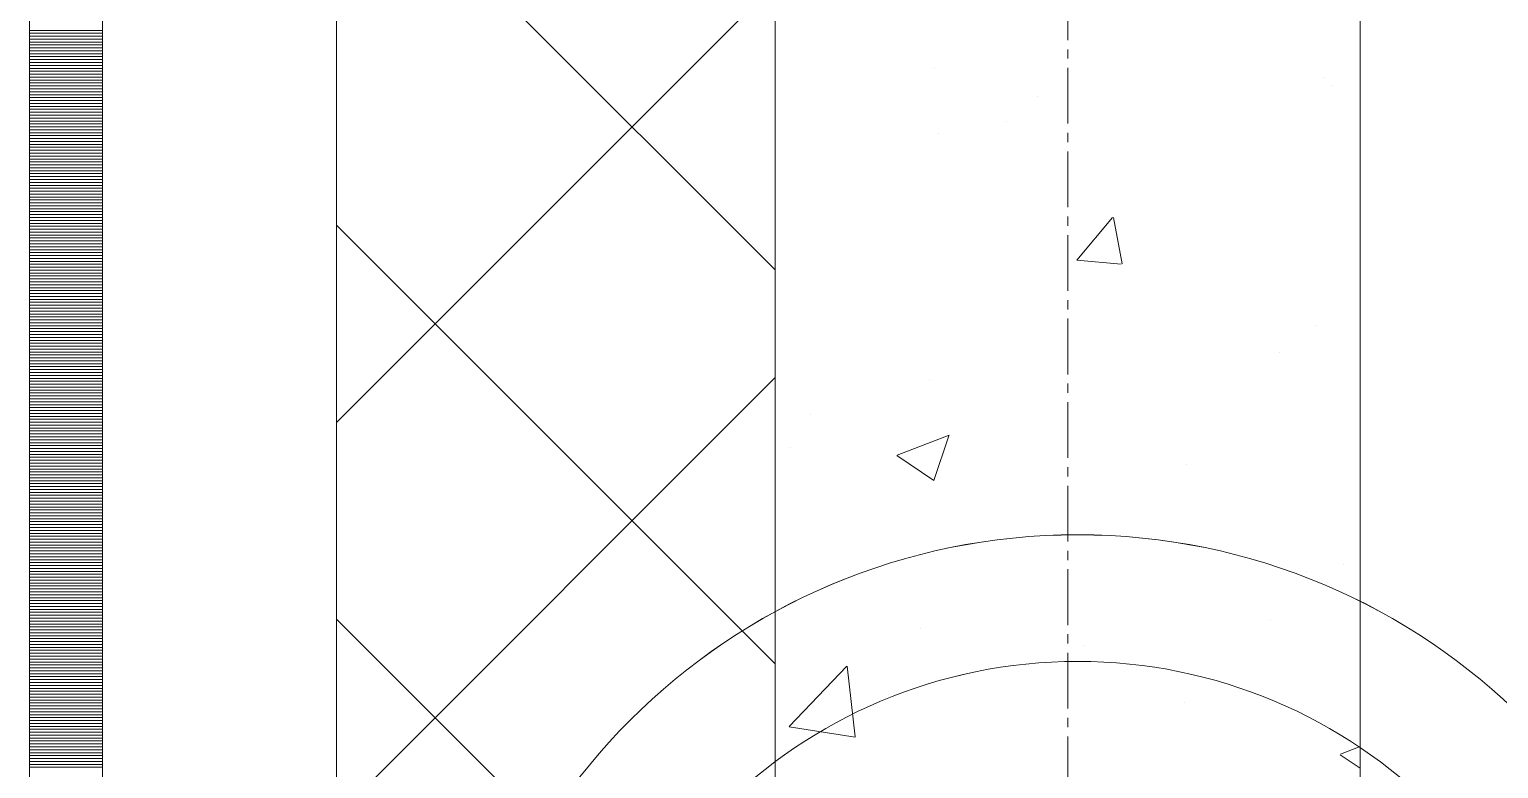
# Model space of a CAD drawing. Header units: millimetres. Extents: x 470010 to 1231400, y -134005 to 421770.
# Drawn here: x 672519 to 673021, y -12033 to -11780 of the extents above; entities that cross this region are included whole.
import ezdxf
from ezdxf.enums import TextEntityAlignment as Align

# ---------------------------------------------------------------- set-up
doc = ezdxf.new("R2010")
doc.units = ezdxf.units.MM
doc.linetypes.add('CENTER2', pattern=[28.575, 19.05, -3.175, 3.175, -3.175])
doc.linetypes.add('DASHED', pattern=[19.05, 12.7, -6.35])
doc.layers.get('Defpoints').update_dxf_attribs({"color": 140})
doc.layers.add('АР_Делит', color=120, linetype='Continuous', lineweight=0, plot=False)
for name, color, linetype, lineweight in [('АР_Стены ПЕНОблок', 52, 'Continuous', 20), ('АР_Тонкая', 254, 'Continuous', 5), ('АР_Утеплитель', 31, 'Continuous', 0), ('АР_Штриховка', 8, 'Continuous', 0)]:
    doc.layers.add(name, color=color, linetype=linetype, lineweight=lineweight)
doc.layers.add('РД_Оси_100', color=7, linetype='Continuous', lineweight=0, true_color=0x525252)
doc.styles.add('style1', font='ARIALN.TTF')

# ---------------------------------------------------------------- blocks, each defined once
blk = doc.blocks.new('СОШ_2200_АР_ОСИ_М100_28.05.24')
at = {"layer": 'АР_Делит', "color": 251, "linetype": 'DASHED', "true_color": 0x636466}
blk.add_lwpolyline([(-355, 13145), (-355, 100855), (37145, 100855), (37145, 129155), (72745, 129155), (72745, 135155), (114955, 135155), (114955, -355)], dxfattribs=at)
at = {"layer": 'РД_Оси_100', "color": 251, "linetype": 'CENTER2', "true_color": 0x636466}
blk.add_line((0, -6155), (0, 139938.679), dxfattribs=at)
blk = doc.blocks.new('A$C9108343f')
at = {"layer": 'АР_Делит', "color": 18, "true_color": 0x000000}
for radius in [216.34, 173.04]:
    blk.add_circle((7158.34, 88196.92), radius, dxfattribs=at)
at = {"layer": 'АР_Стены ПЕНОблок', "color": 18, "linetype": 'Continuous', "lineweight": 20, "true_color": 0x000000}
for p, q in [((7054.96, 97555), (7054.96, 21355)), ((7254.96, 21355), (7254.96, 97555))]:
    blk.add_line(p, q, dxfattribs=at)
at = {"layer": 'АР_Тонкая', "color": 18, "linetype": 'Continuous', "lineweight": 5, "true_color": 0x000000}
for p, q in [((6799.96, 97555), (6799.96, 21355)), ((6824.96, 97555), (6824.96, 21355)), ((6824.96, 21355), (6824.96, 97555)), ((6904.96, 21355), (6904.96, 97555))]:
    blk.add_line(p, q, dxfattribs=at)
at = {"layer": 'АР_Утеплитель', "color": 18, "linetype": 'Continuous', "lineweight": 0, "true_color": 0x000000}
for p, q in [((6904.96, 97555), (6904.96, 21355)), ((7054.96, 21355), (7054.96, 97555))]:
    blk.add_line(p, q, dxfattribs=at)
at = {"layer": 'АР_Штриховка', "color": 18, "linetype": 'Continuous', "lineweight": 0, "true_color": 0x000000}
for p, q in [((7054.96, 88503.84), (6904.96, 88653.84)), ((6904.96, 88451.71), (7054.96, 88601.71)), ((6799.96, 88585.75), (6824.96, 88585.75)), ((6799.96, 88584.75), (6824.96, 88584.75)), ((6799.96, 88583.75), (6824.96, 88583.75)), ((6799.96, 88582.75), (6824.96, 88582.75)), ((6799.96, 88581.75), (6824.96, 88581.75)), ((6799.96, 88580.75), (6824.96, 88580.75)), ((6799.96, 88579.75), (6824.96, 88579.75)), ((6799.96, 88578.75), (6824.96, 88578.75)), ((6799.96, 88577.75), (6824.96, 88577.75)), ((6799.96, 88576.75), (6824.96, 88576.75)), ((6799.96, 88575.75), (6824.96, 88575.75)), ((6799.96, 88574.75), (6824.96, 88574.75)), ((6799.96, 88573.75), (6824.96, 88573.75)), ((6799.96, 88572.75), (6824.96, 88572.75)), ((6799.96, 88571.75), (6824.96, 88571.75)), ((6799.96, 88570.75), (6824.96, 88570.75)), ((6799.96, 88569.75), (6824.96, 88569.75)), ((6799.96, 88568.75), (6824.96, 88568.75)), ((7109.47, 88572.75), (7109.47, 88572.75)), ((7242.83, 88569.48), (7242.83, 88569.48)), ((6799.96, 88567.75), (6824.96, 88567.75)), ((6799.96, 88566.75), (6824.96, 88566.75)), ((6799.96, 88565.75), (6824.96, 88565.75)), ((6799.96, 88564.75), (6824.96, 88564.75)), ((6799.96, 88563.75), (6824.96, 88563.75)), ((7144.6, 88563.13), (7144.6, 88563.13)), ((7245.06, 88567.02), (7245.06, 88567.02)), ((6799.96, 88562.75), (6824.96, 88562.75)), ((6799.96, 88561.75), (6824.96, 88561.75)), ((6799.96, 88560.75), (6824.96, 88560.75)), ((6799.96, 88559.75), (6824.96, 88559.75)), ((6799.96, 88558.75), (6824.96, 88558.75)), ((6799.96, 88557.75), (6824.96, 88557.75)), ((6799.96, 88556.75), (6824.96, 88556.75)), ((6799.96, 88555.75), (6824.96, 88555.75)), ((6799.96, 88554.75), (6824.96, 88554.75)), ((6799.96, 88553.75), (6824.96, 88553.75)), ((7133.9, 88554.74), (7133.9, 88554.74)), ((6799.96, 88552.75), (6824.96, 88552.75)), ((6799.96, 88551.75), (6824.96, 88551.75)), ((6799.96, 88550.75), (6824.96, 88550.75)), ((6799.96, 88549.75), (6824.96, 88549.75)), ((6799.96, 88548.75), (6824.96, 88548.75)), ((7110.9, 88550.43), (7110.9, 88550.43)), ((6799.96, 88547.75), (6824.96, 88547.75)), ((6799.96, 88546.75), (6824.96, 88546.75)), ((6799.96, 88545.75), (6824.96, 88545.75)), ((6799.96, 88544.75), (6824.96, 88544.75)), ((6799.96, 88543.75), (6824.96, 88543.75)), ((6799.96, 88542.75), (6824.96, 88542.75)), ((6799.96, 88541.75), (6824.96, 88541.75)), ((6799.96, 88540.75), (6824.96, 88540.75)), ((6799.96, 88539.75), (6824.96, 88539.75)), ((6799.96, 88538.75), (6824.96, 88538.75)), ((6799.96, 88537.75), (6824.96, 88537.75)), ((6799.96, 88536.75), (6824.96, 88536.75)), ((6799.96, 88535.75), (6824.96, 88535.75)), ((6799.96, 88534.75), (6824.96, 88534.75)), ((6799.96, 88533.75), (6824.96, 88533.75)), ((6799.96, 88532.75), (6824.96, 88532.75)), ((6799.96, 88531.75), (6824.96, 88531.75)), ((6799.96, 88530.75), (6824.96, 88530.75)), ((6799.96, 88529.75), (6824.96, 88529.75)), ((6799.96, 88528.75), (6824.96, 88528.75)), ((6799.96, 88527.75), (6824.96, 88527.75)), ((6799.96, 88526.75), (6824.96, 88526.75)), ((6799.96, 88525.75), (6824.96, 88525.75)), ((6799.96, 88524.75), (6824.96, 88524.75)), ((6799.96, 88523.75), (6824.96, 88523.75)), ((6799.96, 88522.75), (6824.96, 88522.75)), ((6799.96, 88521.75), (6824.96, 88521.75)), ((6799.96, 88520.75), (6824.96, 88520.75)), ((6799.96, 88519.75), (6824.96, 88519.75)), ((6799.96, 88518.75), (6824.96, 88518.75)), ((7054.96, 88369.14), (6904.96, 88519.14)), ((7158.07, 88507.15), (7170.31, 88521.75)), ((7173.54, 88505.87), (7170.6, 88521.79)), ((6799.96, 88517.75), (6824.96, 88517.75)), ((6799.96, 88516.75), (6824.96, 88516.75)), ((6799.96, 88515.75), (6824.96, 88515.75)), ((6799.96, 88514.75), (6824.96, 88514.75)), ((6799.96, 88513.75), (6824.96, 88513.75)), ((6799.96, 88512.75), (6824.96, 88512.75)), ((6799.96, 88511.75), (6824.96, 88511.75)), ((6799.96, 88510.75), (6824.96, 88510.75)), ((6799.96, 88509.75), (6824.96, 88509.75)), ((6799.96, 88508.75), (6824.96, 88508.75)), ((6799.96, 88507.75), (6824.96, 88507.75)), ((6799.96, 88506.75), (6824.96, 88506.75)), ((6799.96, 88505.75), (6824.96, 88505.75)), ((6799.96, 88504.75), (6824.96, 88504.75)), ((6799.96, 88503.75), (6824.96, 88503.75)), ((7158.07, 88507.15), (7173.25, 88505.82)), ((6799.96, 88502.75), (6824.96, 88502.75)), ((6799.96, 88501.75), (6824.96, 88501.75)), ((6799.96, 88500.75), (6824.96, 88500.75)), ((6799.96, 88499.75), (6824.96, 88499.75)), ((6799.96, 88498.75), (6824.96, 88498.75)), ((6799.96, 88497.75), (6824.96, 88497.75)), ((6799.96, 88496.75), (6824.96, 88496.75)), ((6799.96, 88495.75), (6824.96, 88495.75)), ((6799.96, 88494.75), (6824.96, 88494.75)), ((6799.96, 88493.75), (6824.96, 88493.75)), ((6799.96, 88492.75), (6824.96, 88492.75)), ((6799.96, 88491.75), (6824.96, 88491.75)), ((6799.96, 88490.75), (6824.96, 88490.75)), ((6799.96, 88489.75), (6824.96, 88489.75)), ((6799.96, 88488.75), (6824.96, 88488.75)), ((6799.96, 88487.75), (6824.96, 88487.75)), ((6799.96, 88486.75), (6824.96, 88486.75)), ((6799.96, 88485.75), (6824.96, 88485.75)), ((6799.96, 88484.75), (6824.96, 88484.75)), ((6799.96, 88483.75), (6824.96, 88483.75)), ((6799.96, 88482.75), (6824.96, 88482.75)), ((7239.74, 88484.92), (7239.74, 88484.92)), ((6799.96, 88481.75), (6824.96, 88481.75)), ((6799.96, 88480.75), (6824.96, 88480.75)), ((6799.96, 88479.75), (6824.96, 88479.75)), ((6799.96, 88478.75), (6824.96, 88478.75)), ((6799.96, 88477.75), (6824.96, 88477.75)), ((6799.96, 88476.75), (6824.96, 88476.75)), ((6799.96, 88475.75), (6824.96, 88475.75)), ((6799.96, 88474.75), (6824.96, 88474.75)), ((6799.96, 88473.75), (6824.96, 88473.75)), ((6799.96, 88472.75), (6824.96, 88472.75)), ((7227.49, 88475.67), (7227.49, 88475.67)), ((6799.96, 88471.75), (6824.96, 88471.75)), ((6799.96, 88470.75), (6824.96, 88470.75)), ((6799.96, 88469.75), (6824.96, 88469.75)), ((6799.96, 88468.75), (6824.96, 88468.75)), ((6799.96, 88467.75), (6824.96, 88467.75)), ((6799.96, 88466.75), (6824.96, 88466.75)), ((6799.96, 88465.75), (6824.96, 88465.75)), ((6799.96, 88464.75), (6824.96, 88464.75)), ((6799.96, 88463.75), (6824.96, 88463.75)), ((6799.96, 88462.75), (6824.96, 88462.75)), ((6904.96, 88317), (7054.96, 88467)), ((7107.81, 88465.88), (7107.81, 88465.88)), ((6799.96, 88461.75), (6824.96, 88461.75)), ((6799.96, 88460.75), (6824.96, 88460.75)), ((6799.96, 88459.75), (6824.96, 88459.75)), ((6799.96, 88458.75), (6824.96, 88458.75)), ((6799.96, 88457.75), (6824.96, 88457.75)), ((6799.96, 88456.75), (6824.96, 88456.75)), ((6799.96, 88455.75), (6824.96, 88455.75)), ((6799.96, 88454.75), (6824.96, 88454.75)), ((6799.96, 88453.75), (6824.96, 88453.75)), ((6799.96, 88452.75), (6824.96, 88452.75)), ((7067.08, 88454.55), (7067.08, 88454.55)), ((6799.96, 88451.75), (6824.96, 88451.75)), ((6799.96, 88450.75), (6824.96, 88450.75)), ((6799.96, 88449.75), (6824.96, 88449.75)), ((6799.96, 88448.75), (6824.96, 88448.75)), ((6799.96, 88447.75), (6824.96, 88447.75)), ((6799.96, 88446.75), (6824.96, 88446.75)), ((6799.96, 88445.75), (6824.96, 88445.75)), ((6799.96, 88444.75), (6824.96, 88444.75)), ((6799.96, 88443.75), (6824.96, 88443.75)), ((6799.96, 88442.75), (6824.96, 88442.75)), ((7060.01, 88442.96), (7060.01, 88442.96)), ((7096.61, 88440.49), (7114.39, 88447.32)), ((7109.19, 88431.8), (7114.34, 88447.15)), ((6799.96, 88441.75), (6824.96, 88441.75)), ((6799.96, 88440.75), (6824.96, 88440.75)), ((6799.96, 88439.75), (6824.96, 88439.75)), ((6799.96, 88438.75), (6824.96, 88438.75)), ((6799.96, 88437.75), (6824.96, 88437.75)), ((7096.53, 88440.33), (7109.17, 88431.81)), ((6799.96, 88436.75), (6824.96, 88436.75)), ((6799.96, 88435.75), (6824.96, 88435.75)), ((6799.96, 88434.75), (6824.96, 88434.75)), ((6799.96, 88433.75), (6824.96, 88433.75)), ((6799.96, 88432.75), (6824.96, 88432.75)), ((7195.6, 88437.23), (7195.6, 88437.23)), ((6799.96, 88431.75), (6824.96, 88431.75)), ((6799.96, 88430.75), (6824.96, 88430.75)), ((6799.96, 88429.75), (6824.96, 88429.75)), ((6799.96, 88428.75), (6824.96, 88428.75)), ((6799.96, 88427.75), (6824.96, 88427.75)), ((6799.96, 88426.75), (6824.96, 88426.75)), ((6799.96, 88425.75), (6824.96, 88425.75)), ((6799.96, 88424.75), (6824.96, 88424.75)), ((6799.96, 88423.75), (6824.96, 88423.75)), ((6799.96, 88422.75), (6824.96, 88422.75)), ((6799.96, 88421.75), (6824.96, 88421.75)), ((6799.96, 88420.75), (6824.96, 88420.75)), ((6799.96, 88419.75), (6824.96, 88419.75)), ((6799.96, 88418.75), (6824.96, 88418.75)), ((6799.96, 88417.75), (6824.96, 88417.75)), ((6799.96, 88416.75), (6824.96, 88416.75)), ((6799.96, 88415.75), (6824.96, 88415.75)), ((6799.96, 88414.75), (6824.96, 88414.75)), ((6799.96, 88413.75), (6824.96, 88413.75)), ((6799.96, 88412.75), (6824.96, 88412.75)), ((6799.96, 88411.75), (6824.96, 88411.75)), ((6799.96, 88410.75), (6824.96, 88410.75)), ((6799.96, 88409.75), (6824.96, 88409.75)), ((6799.96, 88408.75), (6824.96, 88408.75)), ((6799.96, 88407.75), (6824.96, 88407.75)), ((7113.56, 88408.84), (7113.56, 88408.84)), ((7134.12, 88411.58), (7134.12, 88411.58)), ((6799.96, 88406.75), (6824.96, 88406.75)), ((6799.96, 88405.75), (6824.96, 88405.75)), ((6799.96, 88404.75), (6824.96, 88404.75)), ((6799.96, 88403.75), (6824.96, 88403.75)), ((6799.96, 88402.75), (6824.96, 88402.75)), ((7249.16, 88403.11), (7249.16, 88403.11)), ((6799.96, 88401.75), (6824.96, 88401.75)), ((6799.96, 88400.75), (6824.96, 88400.75)), ((6799.96, 88399.75), (6824.96, 88399.75)), ((6799.96, 88398.75), (6824.96, 88398.75)), ((6799.96, 88397.75), (6824.96, 88397.75)), ((7236.65, 88400.37), (7236.65, 88400.37)), ((6799.96, 88396.75), (6824.96, 88396.75)), ((6799.96, 88395.75), (6824.96, 88395.75)), ((6799.96, 88394.75), (6824.96, 88394.75)), ((6799.96, 88393.75), (6824.96, 88393.75)), ((6799.96, 88392.75), (6824.96, 88392.75)), ((6799.96, 88391.75), (6824.96, 88391.75)), ((6799.96, 88390.75), (6824.96, 88390.75)), ((6799.96, 88389.75), (6824.96, 88389.75)), ((6799.96, 88388.75), (6824.96, 88388.75)), ((6799.96, 88387.75), (6824.96, 88387.75)), ((6799.96, 88386.75), (6824.96, 88386.75)), ((6799.96, 88385.75), (6824.96, 88385.75)), ((6799.96, 88384.75), (6824.96, 88384.75)), ((6799.96, 88383.75), (6824.96, 88383.75)), ((6799.96, 88382.75), (6824.96, 88382.75)), ((7054.96, 88234.44), (6904.96, 88384.44)), ((7224.26, 88383.86), (7224.26, 88383.86)), ((6799.96, 88381.75), (6824.96, 88381.75)), ((6799.96, 88380.75), (6824.96, 88380.75)), ((6799.96, 88379.75), (6824.96, 88379.75)), ((6799.96, 88378.75), (6824.96, 88378.75)), ((6799.96, 88377.75), (6824.96, 88377.75)), ((7104.73, 88381.32), (7104.73, 88381.32)), ((6799.96, 88376.75), (6824.96, 88376.75)), ((6799.96, 88375.75), (6824.96, 88375.75)), ((6799.96, 88374.75), (6824.96, 88374.75)), ((6799.96, 88373.75), (6824.96, 88373.75)), ((6799.96, 88372.75), (6824.96, 88372.75)), ((7160.67, 88375.49), (7160.67, 88375.49)), ((6799.96, 88371.75), (6824.96, 88371.75)), ((6799.96, 88370.75), (6824.96, 88370.75)), ((6799.96, 88369.75), (6824.96, 88369.75)), ((6799.96, 88368.75), (6824.96, 88368.75)), ((6799.96, 88367.75), (6824.96, 88367.75)), ((7059.67, 88347.72), (7079.45, 88368.34)), ((7082.34, 88344.22), (7079.53, 88368.34)), ((6799.96, 88366.75), (6824.96, 88366.75)), ((6799.96, 88365.75), (6824.96, 88365.75)), ((6799.96, 88364.75), (6824.96, 88364.75)), ((6799.96, 88363.75), (6824.96, 88363.75)), ((6799.96, 88362.75), (6824.96, 88362.75)), ((6799.96, 88361.75), (6824.96, 88361.75)), ((6799.96, 88360.75), (6824.96, 88360.75)), ((6799.96, 88359.75), (6824.96, 88359.75)), ((6799.96, 88358.75), (6824.96, 88358.75)), ((6799.96, 88357.75), (6824.96, 88357.75)), ((6799.96, 88356.75), (6824.96, 88356.75)), ((6799.96, 88355.75), (6824.96, 88355.75)), ((6799.96, 88354.75), (6824.96, 88354.75)), ((6799.96, 88353.75), (6824.96, 88353.75)), ((6799.96, 88352.75), (6824.96, 88352.75)), ((7194.98, 88355.81), (7194.98, 88355.81)), ((6799.96, 88351.75), (6824.96, 88351.75)), ((6799.96, 88350.75), (6824.96, 88350.75)), ((6799.96, 88349.75), (6824.96, 88349.75)), ((6799.96, 88348.75), (6824.96, 88348.75)), ((6799.96, 88347.75), (6824.96, 88347.75)), ((7059.73, 88347.59), (7082.32, 88344.09)), ((6799.96, 88346.75), (6824.96, 88346.75)), ((6799.96, 88345.75), (6824.96, 88345.75)), ((6799.96, 88344.75), (6824.96, 88344.75)), ((6799.96, 88343.75), (6824.96, 88343.75)), ((6799.96, 88342.75), (6824.96, 88342.75)), ((6799.96, 88341.75), (6824.96, 88341.75)), ((6799.96, 88340.75), (6824.96, 88340.75)), ((6799.96, 88339.75), (6824.96, 88339.75)), ((6799.96, 88338.75), (6824.96, 88338.75)), ((6799.96, 88337.75), (6824.96, 88337.75)), ((7248.15, 88338.06), (7254.96, 88333.47)), ((7248.22, 88338.22), (7254.96, 88340.81)), ((6799.96, 88336.75), (6824.96, 88336.75)), ((6799.96, 88335.75), (6824.96, 88335.75)), ((6799.96, 88334.75), (6824.96, 88334.75)), ((6799.96, 88333.75), (6824.96, 88333.75))]:
    blk.add_line(p, q, dxfattribs=at)
at = {"layer": 'РД_Оси_100'}
blk.add_blockref('СОШ_2200_АР_ОСИ_М100_28.05.24', (7154.96, 6755), dxfattribs=at)
at = {"layer": 'Defpoints', "color": 18, "true_color": 0x000000, "style": 'style1'}
for p in [(143949.34, 316089.12), (143974.98, 281639.5), (143890.4, 273244.71), (143839.99, 264276.81), (143967.75, 254892.38), (12251.96, 104178.14), (12382.58, 96023.14)]:
    blk.add_attdef('АР-ПОМЕЩЕНИЕ:НАИМЕНОВАНИЕ', text='', height=100, dxfattribs=at).set_placement(p, align=Align.MIDDLE)
at = {"layer": 'Defpoints', "color": 18, "true_color": 0x000000, "style": 'style1', "flags": 8}
for p in [(143951.3, 279099.09), (143848.34, 269251.11), (143875.33, 260094.25), (144049.74, 250824.7), (163419.28, 238153.36), (155897.46, 237965.97), (183037.2, 237965.97), (143342.94, 237876.19)]:
    blk.add_attdef('АР-ПОМЕЩЕНИЕ:НАИМЕНОВАНИЕ', text='', height=100, dxfattribs=at).set_placement(p, align=Align.MIDDLE)

msp = doc.modelspace()

# ---------------------------------------------------------------- linework, layer by layer
at = {"layer": 'АР_Делит', "color": 18, "true_color": 0x000000}
for radius in [216.336, 173.036]:
    msp.add_circle((672876.957, -12169.322), radius, dxfattribs=at)
at = {"layer": 'АР_Стены ПЕНОблок', "color": 18, "linetype": 'Continuous', "lineweight": 20, "true_color": 0x000000}
for p, q in [((672773.57, -2811.242), (672773.57, -79011.242)), ((672973.57, -79011.242), (672973.57, -2811.242))]:
    msp.add_line(p, q, dxfattribs=at)
at = {"layer": 'АР_Тонкая', "color": 18, "linetype": 'Continuous', "lineweight": 5, "true_color": 0x000000}
for p, q in [((672518.57, -2811.242), (672518.57, -79011.242)), ((672543.57, -2811.242), (672543.57, -79011.242)), ((672543.57, -79011.242), (672543.57, -2811.242)), ((672623.57, -79011.242), (672623.57, -2811.242))]:
    msp.add_line(p, q, dxfattribs=at)
at = {"layer": 'АР_Утеплитель', "color": 18, "linetype": 'Continuous', "lineweight": 0, "true_color": 0x000000}
for p, q in [((672623.57, -2811.242), (672623.57, -79011.242)), ((672773.57, -79011.242), (672773.57, -2811.242))]:
    msp.add_line(p, q, dxfattribs=at)
at = {"layer": 'АР_Штриховка', "color": 18, "linetype": 'Continuous', "lineweight": 0, "true_color": 0x000000}
for p, q in [((672773.57, -11862.399), (672623.57, -11712.399)), ((672623.57, -11914.536), (672773.57, -11764.536)), ((672518.57, -11780.492), (672543.57, -11780.492)), ((672518.57, -11781.492), (672543.57, -11781.492)), ((672518.57, -11782.492), (672543.57, -11782.492)), ((672518.57, -11783.492), (672543.57, -11783.492)), ((672518.57, -11784.492), (672543.57, -11784.492)), ((672518.57, -11785.492), (672543.57, -11785.492)), ((672518.57, -11786.492), (672543.57, -11786.492)), ((672518.57, -11787.492), (672543.57, -11787.492)), ((672518.57, -11788.492), (672543.57, -11788.492)), ((672518.57, -11789.492), (672543.57, -11789.492)), ((672518.57, -11790.492), (672543.57, -11790.492)), ((672518.57, -11791.492), (672543.57, -11791.492)), ((672518.57, -11792.492), (672543.57, -11792.492)), ((672518.57, -11793.492), (672543.57, -11793.492)), ((672518.57, -11794.492), (672543.57, -11794.492)), ((672518.57, -11795.492), (672543.57, -11795.492)), ((672518.57, -11796.492), (672543.57, -11796.492)), ((672518.57, -11797.492), (672543.57, -11797.492)), ((672518.57, -11798.492), (672543.57, -11798.492)), ((672518.57, -11799.492), (672543.57, -11799.492)), ((672518.57, -11800.492), (672543.57, -11800.492)), ((672518.57, -11801.492), (672543.57, -11801.492)), ((672518.57, -11802.492), (672543.57, -11802.492)), ((672518.57, -11803.492), (672543.57, -11803.492)), ((672518.57, -11804.492), (672543.57, -11804.492)), ((672518.57, -11805.492), (672543.57, -11805.492)), ((672518.57, -11806.492), (672543.57, -11806.492)), ((672518.57, -11807.492), (672543.57, -11807.492)), ((672518.57, -11808.492), (672543.57, -11808.492)), ((672518.57, -11809.492), (672543.57, -11809.492)), ((672518.57, -11810.492), (672543.57, -11810.492)), ((672518.57, -11811.492), (672543.57, -11811.492)), ((672518.57, -11812.492), (672543.57, -11812.492)), ((672518.57, -11813.492), (672543.57, -11813.492)), ((672518.57, -11814.492), (672543.57, -11814.492)), ((672518.57, -11815.492), (672543.57, -11815.492)), ((672518.57, -11816.492), (672543.57, -11816.492)), ((672518.57, -11817.492), (672543.57, -11817.492)), ((672518.57, -11818.492), (672543.57, -11818.492)), ((672518.57, -11819.492), (672543.57, -11819.492)), ((672518.57, -11820.492), (672543.57, -11820.492)), ((672518.57, -11821.492), (672543.57, -11821.492)), ((672518.57, -11822.492), (672543.57, -11822.492)), ((672518.57, -11823.492), (672543.57, -11823.492)), ((672518.57, -11824.492), (672543.57, -11824.492)), ((672518.57, -11825.492), (672543.57, -11825.492)), ((672518.57, -11826.492), (672543.57, -11826.492)), ((672518.57, -11827.492), (672543.57, -11827.492)), ((672518.57, -11828.492), (672543.57, -11828.492)), ((672518.57, -11829.492), (672543.57, -11829.492)), ((672518.57, -11830.492), (672543.57, -11830.492)), ((672518.57, -11831.492), (672543.57, -11831.492)), ((672518.57, -11832.492), (672543.57, -11832.492)), ((672518.57, -11833.492), (672543.57, -11833.492)), ((672518.57, -11834.492), (672543.57, -11834.492)), ((672518.57, -11835.492), (672543.57, -11835.492)), ((672518.57, -11836.492), (672543.57, -11836.492)), ((672518.57, -11837.492), (672543.57, -11837.492)), ((672518.57, -11838.492), (672543.57, -11838.492)), ((672518.57, -11839.492), (672543.57, -11839.492)), ((672518.57, -11840.492), (672543.57, -11840.492)), ((672518.57, -11841.492), (672543.57, -11841.492)), ((672518.57, -11842.492), (672543.57, -11842.492)), ((672518.57, -11843.492), (672543.57, -11843.492)), ((672518.57, -11844.492), (672543.57, -11844.492)), ((672876.681, -11859.09), (672888.926, -11844.496)), ((672892.149, -11860.37), (672889.212, -11844.448)), ((672518.57, -11845.492), (672543.57, -11845.492)), ((672518.57, -11846.492), (672543.57, -11846.492)), ((672518.57, -11847.492), (672543.57, -11847.492)), ((672518.57, -11848.492), (672543.57, -11848.492)), ((672518.57, -11849.492), (672543.57, -11849.492)), ((672773.57, -11997.103), (672623.57, -11847.103)), ((672518.57, -11850.492), (672543.57, -11850.492)), ((672518.57, -11851.492), (672543.57, -11851.492)), ((672518.57, -11852.492), (672543.57, -11852.492)), ((672518.57, -11853.492), (672543.57, -11853.492)), ((672518.57, -11854.492), (672543.57, -11854.492)), ((672518.57, -11855.492), (672543.57, -11855.492)), ((672518.57, -11856.492), (672543.57, -11856.492)), ((672518.57, -11857.492), (672543.57, -11857.492)), ((672518.57, -11858.492), (672543.57, -11858.492)), ((672518.57, -11859.492), (672543.57, -11859.492)), ((672876.68, -11859.094), (672891.862, -11860.422)), ((672518.57, -11860.492), (672543.57, -11860.492)), ((672518.57, -11861.492), (672543.57, -11861.492)), ((672518.57, -11862.492), (672543.57, -11862.492)), ((672518.57, -11863.492), (672543.57, -11863.492)), ((672518.57, -11864.492), (672543.57, -11864.492)), ((672518.57, -11865.492), (672543.57, -11865.492)), ((672518.57, -11866.492), (672543.57, -11866.492)), ((672518.57, -11867.492), (672543.57, -11867.492)), ((672518.57, -11868.492), (672543.57, -11868.492)), ((672518.57, -11869.492), (672543.57, -11869.492)), ((672518.57, -11870.492), (672543.57, -11870.492)), ((672518.57, -11871.492), (672543.57, -11871.492)), ((672518.57, -11872.492), (672543.57, -11872.492)), ((672518.57, -11873.492), (672543.57, -11873.492)), ((672518.57, -11874.492), (672543.57, -11874.492)), ((672518.57, -11875.492), (672543.57, -11875.492)), ((672518.57, -11876.492), (672543.57, -11876.492)), ((672518.57, -11877.492), (672543.57, -11877.492)), ((672518.57, -11878.492), (672543.57, -11878.492)), ((672518.57, -11879.492), (672543.57, -11879.492)), ((672518.57, -11880.492), (672543.57, -11880.492)), ((672518.57, -11881.492), (672543.57, -11881.492)), ((672518.57, -11882.492), (672543.57, -11882.492)), ((672518.57, -11883.492), (672543.57, -11883.492)), ((672518.57, -11884.492), (672543.57, -11884.492)), ((672518.57, -11885.492), (672543.57, -11885.492)), ((672518.57, -11886.492), (672543.57, -11886.492)), ((672518.57, -11887.492), (672543.57, -11887.492)), ((672518.57, -11888.492), (672543.57, -11888.492)), ((672518.57, -11889.492), (672543.57, -11889.492)), ((672518.57, -11890.492), (672543.57, -11890.492)), ((672518.57, -11891.492), (672543.57, -11891.492)), ((672518.57, -11892.492), (672543.57, -11892.492)), ((672518.57, -11893.492), (672543.57, -11893.492)), ((672518.57, -11894.492), (672543.57, -11894.492)), ((672518.57, -11895.492), (672543.57, -11895.492)), ((672518.57, -11896.492), (672543.57, -11896.492)), ((672518.57, -11897.492), (672543.57, -11897.492)), ((672518.57, -11898.492), (672543.57, -11898.492)), ((672518.57, -11899.492), (672543.57, -11899.492)), ((672623.57, -12049.24), (672773.57, -11899.24)), ((672518.57, -11900.492), (672543.57, -11900.492)), ((672518.57, -11901.492), (672543.57, -11901.492)), ((672518.57, -11902.492), (672543.57, -11902.492)), ((672518.57, -11903.492), (672543.57, -11903.492)), ((672518.57, -11904.492), (672543.57, -11904.492)), ((672518.57, -11905.492), (672543.57, -11905.492)), ((672518.57, -11906.492), (672543.57, -11906.492)), ((672518.57, -11907.492), (672543.57, -11907.492)), ((672518.57, -11908.492), (672543.57, -11908.492)), ((672518.57, -11909.492), (672543.57, -11909.492)), ((672518.57, -11910.492), (672543.57, -11910.492)), ((672518.57, -11911.492), (672543.57, -11911.492)), ((672518.57, -11912.492), (672543.57, -11912.492)), ((672518.57, -11913.492), (672543.57, -11913.492)), ((672518.57, -11914.492), (672543.57, -11914.492)), ((672518.57, -11915.492), (672543.57, -11915.492)), ((672518.57, -11916.492), (672543.57, -11916.492)), ((672518.57, -11917.492), (672543.57, -11917.492)), ((672518.57, -11918.492), (672543.57, -11918.492)), ((672518.57, -11919.492), (672543.57, -11919.492)), ((672815.22, -11925.753), (672833.005, -11918.926)), ((672827.798, -11934.442), (672832.948, -11919.093)), ((672518.57, -11920.492), (672543.57, -11920.492)), ((672518.57, -11921.492), (672543.57, -11921.492)), ((672518.57, -11922.492), (672543.57, -11922.492)), ((672518.57, -11923.492), (672543.57, -11923.492)), ((672518.57, -11924.492), (672543.57, -11924.492)), ((672518.57, -11925.492), (672543.57, -11925.492)), ((672518.57, -11926.492), (672543.57, -11926.492)), ((672518.57, -11927.492), (672543.57, -11927.492)), ((672518.57, -11928.492), (672543.57, -11928.492)), ((672518.57, -11929.492), (672543.57, -11929.492)), ((672815.147, -11925.915), (672827.782, -11934.437)), ((672518.57, -11930.492), (672543.57, -11930.492)), ((672518.57, -11931.492), (672543.57, -11931.492)), ((672518.57, -11932.492), (672543.57, -11932.492)), ((672518.57, -11933.492), (672543.57, -11933.492)), ((672518.57, -11934.492), (672543.57, -11934.492)), ((672518.57, -11935.492), (672543.57, -11935.492)), ((672518.57, -11936.492), (672543.57, -11936.492)), ((672518.57, -11937.492), (672543.57, -11937.492)), ((672518.57, -11938.492), (672543.57, -11938.492)), ((672518.57, -11939.492), (672543.57, -11939.492)), ((672518.57, -11940.492), (672543.57, -11940.492)), ((672518.57, -11941.492), (672543.57, -11941.492)), ((672518.57, -11942.492), (672543.57, -11942.492)), ((672518.57, -11943.492), (672543.57, -11943.492)), ((672518.57, -11944.492), (672543.57, -11944.492)), ((672518.57, -11945.492), (672543.57, -11945.492)), ((672518.57, -11946.492), (672543.57, -11946.492)), ((672518.57, -11947.492), (672543.57, -11947.492)), ((672518.57, -11948.492), (672543.57, -11948.492)), ((672518.57, -11949.492), (672543.57, -11949.492)), ((672518.57, -11950.492), (672543.57, -11950.492)), ((672518.57, -11951.492), (672543.57, -11951.492)), ((672518.57, -11952.492), (672543.57, -11952.492)), ((672518.57, -11953.492), (672543.57, -11953.492)), ((672518.57, -11954.492), (672543.57, -11954.492)), ((672518.57, -11955.492), (672543.57, -11955.492)), ((672518.57, -11956.492), (672543.57, -11956.492)), ((672518.57, -11957.492), (672543.57, -11957.492)), ((672518.57, -11958.492), (672543.57, -11958.492)), ((672518.57, -11959.492), (672543.57, -11959.492)), ((672518.57, -11960.492), (672543.57, -11960.492)), ((672518.57, -11961.492), (672543.57, -11961.492)), ((672518.57, -11962.492), (672543.57, -11962.492)), ((672518.57, -11963.492), (672543.57, -11963.492)), ((672518.57, -11964.492), (672543.57, -11964.492)), ((672518.57, -11965.492), (672543.57, -11965.492)), ((672518.57, -11966.492), (672543.57, -11966.492)), ((672518.57, -11967.492), (672543.57, -11967.492)), ((672518.57, -11968.492), (672543.57, -11968.492)), ((672518.57, -11969.492), (672543.57, -11969.492)), ((672518.57, -11970.492), (672543.57, -11970.492)), ((672518.57, -11971.492), (672543.57, -11971.492)), ((672518.57, -11972.492), (672543.57, -11972.492)), ((672518.57, -11973.492), (672543.57, -11973.492)), ((672518.57, -11974.492), (672543.57, -11974.492)), ((672518.57, -11975.492), (672543.57, -11975.492)), ((672518.57, -11976.492), (672543.57, -11976.492)), ((672518.57, -11977.492), (672543.57, -11977.492)), ((672518.57, -11978.492), (672543.57, -11978.492)), ((672518.57, -11979.492), (672543.57, -11979.492)), ((672518.57, -11980.492), (672543.57, -11980.492)), ((672518.57, -11981.492), (672543.57, -11981.492)), ((672518.57, -11982.492), (672543.57, -11982.492)), ((672518.57, -11983.492), (672543.57, -11983.492)), ((672518.57, -11984.492), (672543.57, -11984.492)), ((672773.57, -12131.807), (672623.57, -11981.807)), ((672518.57, -11985.492), (672543.57, -11985.492)), ((672518.57, -11986.492), (672543.57, -11986.492)), ((672518.57, -11987.492), (672543.57, -11987.492)), ((672518.57, -11988.492), (672543.57, -11988.492)), ((672518.57, -11989.492), (672543.57, -11989.492)), ((672518.57, -11990.492), (672543.57, -11990.492)), ((672518.57, -11991.492), (672543.57, -11991.492)), ((672518.57, -11992.492), (672543.57, -11992.492)), ((672518.57, -11993.492), (672543.57, -11993.492)), ((672518.57, -11994.492), (672543.57, -11994.492)), ((672518.57, -11995.492), (672543.57, -11995.492)), ((672518.57, -11996.492), (672543.57, -11996.492)), ((672518.57, -11997.492), (672543.57, -11997.492)), ((672518.57, -11998.492), (672543.57, -11998.492)), ((672518.57, -11999.492), (672543.57, -11999.492)), ((672778.28, -12018.526), (672798.064, -11997.907)), ((672800.95, -12022.02), (672798.144, -11997.898)), ((672518.57, -12000.492), (672543.57, -12000.492)), ((672518.57, -12001.492), (672543.57, -12001.492)), ((672518.57, -12002.492), (672543.57, -12002.492)), ((672518.57, -12003.492), (672543.57, -12003.492)), ((672518.57, -12004.492), (672543.57, -12004.492)), ((672518.57, -12005.492), (672543.57, -12005.492)), ((672518.57, -12006.492), (672543.57, -12006.492)), ((672518.57, -12007.492), (672543.57, -12007.492)), ((672518.57, -12008.492), (672543.57, -12008.492)), ((672518.57, -12009.492), (672543.57, -12009.492)), ((672518.57, -12010.492), (672543.57, -12010.492)), ((672518.57, -12011.492), (672543.57, -12011.492)), ((672518.57, -12012.492), (672543.57, -12012.492)), ((672518.57, -12013.492), (672543.57, -12013.492)), ((672518.57, -12014.492), (672543.57, -12014.492)), ((672518.57, -12015.492), (672543.57, -12015.492)), ((672518.57, -12016.492), (672543.57, -12016.492)), ((672518.57, -12017.492), (672543.57, -12017.492)), ((672518.57, -12018.492), (672543.57, -12018.492)), ((672518.57, -12019.492), (672543.57, -12019.492)), ((672778.339, -12018.652), (672800.929, -12022.155)), ((672518.57, -12020.492), (672543.57, -12020.492)), ((672518.57, -12021.492), (672543.57, -12021.492)), ((672518.57, -12022.492), (672543.57, -12022.492)), ((672518.57, -12023.492), (672543.57, -12023.492)), ((672518.57, -12024.492), (672543.57, -12024.492)), ((672518.57, -12025.492), (672543.57, -12025.492)), ((672518.57, -12026.492), (672543.57, -12026.492)), ((672518.57, -12027.492), (672543.57, -12027.492)), ((672518.57, -12028.492), (672543.57, -12028.492)), ((672518.57, -12029.492), (672543.57, -12029.492)), ((672966.761, -12028.18), (672973.57, -12032.772)), ((672966.835, -12028.018), (672973.57, -12025.433)), ((672518.57, -12030.492), (672543.57, -12030.492)), ((672518.57, -12031.492), (672543.57, -12031.492)), ((672518.57, -12032.492), (672543.57, -12032.492))]:
    msp.add_line(p, q, dxfattribs=at)

# ---------------------------------------------------------------- block references
msp.add_blockref('A$C9108343f', (665718.612, -100366.242))
at = {"layer": 'РД_Оси_100'}
msp.add_blockref('СОШ_2200_АР_ОСИ_М100_28.05.24', (672873.57, -93611.242), dxfattribs=at)

doc.saveas('drawing.dxf')
